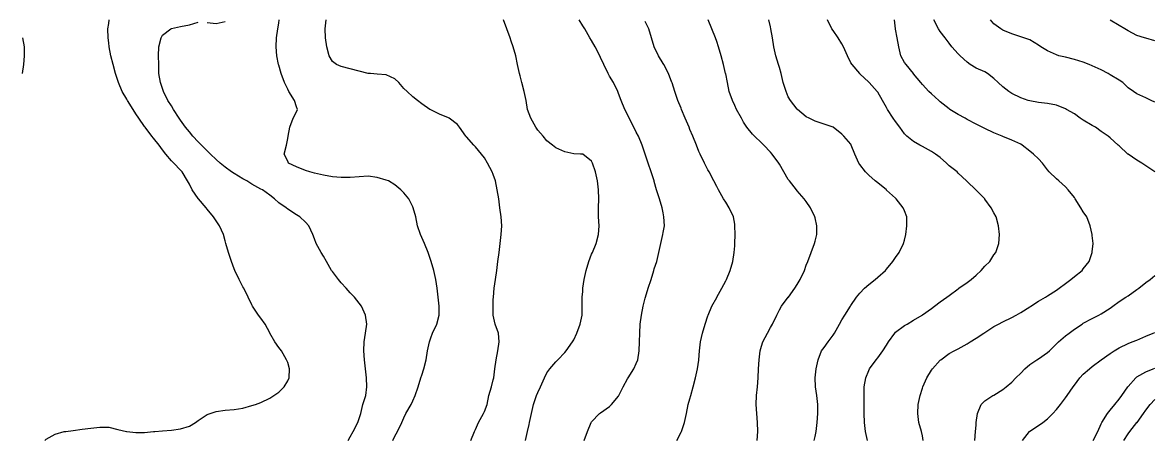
# Model space of a CAD drawing. Extents: x -280806 to 176394, y -263086 to 194114.
# Drawn here: x -102989 to 23831, y -263086 to -216266 of the extents above; entities that cross this region are included whole.
import ezdxf

# ---------------------------------------------------------------- set-up
doc = ezdxf.new("R2010")
doc.units = 0

msp = doc.modelspace()

# ---------------------------------------------------------------- linework, layer by layer
at = {"layer": 'CONTOURS'}
for points in [[(-100509.8726, -263085.8035, 536448), (-100332.479, -262959.403, 536448), (-99329.8394, -262388.9393, 536448), (-98327.1998, -262109.9558, 536448), (-98134.0786, -262083.1639, 536448), (-97324.5602, -261975.1123, 536448), (-96321.9511, -261839.6592, 536448), (-95319.3115, -261701.7982, 536448), (-94316.6719, -261612.949, 536448), (-93314.0628, -261615.174, 536448), (-92311.4232, -261876.2047, 536448), (-91336.7033, -262083.1639, 536448), (-91308.7836, -262088.5284, 536448), (-90306.144, -262197.9211, 536448), (-89303.5349, -262194.233, 536448), (-88300.8953, -262091.9726, 536448), (-88175.6225, -262083.1639, 536448), (-87298.2557, -262021.0762, 536448), (-86295.6161, -261952.9229, 536448), (-85293.007, -261802.0469, 536448), (-84290.3674, -261492.1567, 536448), (-83598.5018, -261080.5243, 536448), (-83287.7278, -260863.4762, 536448), (-82285.0882, -260193.221, 536448), (-81951.3322, -260077.9152, 536448), (-81282.479, -259856.6304, 536448), (-80279.8394, -259703.316, 536448), (-79277.1998, -259621.782, 536448), (-78274.5602, -259469.0772, 536448), (-77271.9511, -259190.2157, 536448), (-76854.9542, -259075.2756, 536448), (-76269.3115, -258859.3553, 536448), (-75266.6719, -258371.1571, 536448), (-74797.7371, -258072.636, 536448), (-74264.0628, -257680.145, 536448), (-73660.254, -257069.9964, 536448), (-73261.4232, -256402.2101, 536448), (-73096.5874, -256067.3873, 536448), (-73040.7175, -255064.7477, 536448), (-73261.4232, -254368.4016, 536448), (-73376.1804, -254062.1081, 536448), (-73967.7972, -253059.499, 536448), (-74264.0628, -252695.4458, 536448), (-74691.4534, -252056.8594, 536448), (-75255.2114, -251054.2198, 536448), (-75266.6719, -251031.6036, 536448), (-75800.1024, -250051.5802, 536448), (-76269.3115, -249406.6234, 536448), (-76544.2106, -249048.971, 536448), (-77190.1123, -248046.3314, 536448), (-77271.9511, -247895.2726, 536448), (-77680.627, -247043.6918, 536448), (-78181.8401, -246041.0522, 536448), (-78274.5602, -245894.6873, 536448), (-78706.7362, -245038.4431, 536448), (-79195.5439, -244035.8035, 536448), (-79277.1998, -243851.9482, 536448), (-79574.6237, -243033.1639, 536448), (-79886.6474, -242030.5243, 536448), (-80195.3794, -241027.9152, 536448), (-80279.8394, -240730.0951, 536448), (-80468.2058, -240025.2756, 536448), (-80917.1458, -239022.636, 536448), (-81282.479, -238495.9721, 536448), (-81594.4114, -238019.9964, 536448), (-82285.0882, -237164.2399, 536448), (-82394.7552, -237017.3873, 536448), (-83261.0578, -236014.7477, 536448), (-83287.7278, -235983.3533, 536448), (-83967.1879, -235012.1081, 536448), (-84290.3674, -234372.3938, 536448), (-84483.5191, -234009.499, 536448), (-85111.3157, -233006.8594, 536448), (-85293.007, -232791.0305, 536448), (-86028.1846, -232004.2198, 536448), (-86295.6161, -231757.0879, 536448), (-86917.5605, -231001.5802, 536448), (-87298.2557, -230522.4955, 536448), (-87684.7726, -229998.971, 536448), (-88300.8953, -229228.3757, 536448), (-88482.3427, -228996.3314, 536448), (-89234.6196, -227993.6918, 536448), (-89303.5349, -227896.2473, 536448), (-89971.4126, -226991.0522, 536448), (-90306.144, -226483.1945, 536448), (-90606.8597, -225988.4431, 536448), (-91217.0388, -224985.8035, 536448), (-91308.7836, -224826.3017, 536448), (-91816.1537, -223983.1639, 536448), (-92249.183, -222980.5243, 536448), (-92311.4232, -222753.6007, 536448), (-92560.3534, -221977.9152, 536448), (-92841.9276, -220975.2756, 536448), (-93090.6139, -219972.636, 536448), (-93270.1106, -218969.9964, 536448), (-93314.0628, -218518.7705, 536448), (-93404.6494, -217967.3873, 536448), (-93437.7202, -216964.7477, 536448), (-93314.0628, -216368.6198, 536448), (-93263.8622, -215962.1081, 536448)], [(-66491.4494, -263085.8035, 533400), (-66243.007, -262692.2762, 533400), (-65903.7036, -262083.1639, 533400), (-65397.6442, -261080.5243, 533400), (-65240.3674, -260649.6286, 533400), (-65069.4355, -260077.9152, 533400), (-64814.5313, -259075.2756, 533400), (-64507.7806, -258072.636, 533400), (-64392.3833, -257069.9964, 533400), (-64419.3886, -256067.3873, 533400), (-64518.9972, -255064.7477, 533400), (-64645.1539, -254062.1081, 533400), (-64724.0057, -253059.499, 533400), (-64679.322, -252056.8594, 533400), (-64539.0226, -251054.2198, 533400), (-64384.2451, -250051.5802, 533400), (-64517.3513, -249048.971, 533400), (-64989.5474, -248046.3314, 533400), (-65240.3674, -247691.6052, 533400), (-65765.7511, -247043.6918, 533400), (-66243.007, -246565.0339, 533400), (-66699.2621, -246041.0522, 533400), (-67245.6161, -245422.9483, 533400), (-67555.7806, -245038.4431, 533400), (-68248.2557, -244165.1911, 533400), (-68337.684, -244035.8035, 533400), (-68917.2917, -243033.1639, 533400), (-69250.8953, -242431.2144, 533400), (-69503.3306, -242030.5243, 533400), (-70049.5627, -241027.9152, 533400), (-70253.5349, -240513.0166, 533400), (-70433.7022, -240025.2756, 533400), (-70879.4112, -239022.636, 533400), (-71256.144, -238637.9174, 533400), (-71913.5976, -238019.9964, 533400), (-72258.7836, -237801.3938, 533400), (-73261.4232, -237154.3644, 533400), (-73442.5049, -237017.3873, 533400), (-74264.0628, -236469.4178, 533400), (-74737.0819, -236014.7477, 533400), (-75266.6719, -235621.83, 533400), (-76087.7117, -235012.1081, 533400), (-76269.3115, -234921.0034, 533400), (-77271.9511, -234377.2706, 533400), (-77855.765, -234009.499, 533400), (-78274.5602, -233771.8464, 533400), (-79277.1998, -233180.9002, 533400), (-79544.5094, -233006.8594, 533400), (-80279.8394, -232462.4561, 533400), (-80816.7446, -232004.2198, 533400), (-81282.479, -231613.2223, 533400), (-81923.5344, -231001.5802, 533400), (-82285.0882, -230649.841, 533400), (-82934.5865, -229998.971, 533400), (-83287.7278, -229611.6007, 533400), (-83892.7253, -228996.3314, 533400), (-84290.3674, -228523.6171, 533400), (-84720.1049, -227993.6918, 533400), (-85293.007, -227181.2779, 533400), (-85422.1202, -226991.0522, 533400), (-86072.1062, -225988.4431, 533400), (-86295.6161, -225609.5158, 533400), (-86683.4131, -224985.8035, 533400), (-87177.6158, -223983.1639, 533400), (-87298.2557, -223662.6058, 533400), (-87536.6093, -222980.5243, 533400), (-87729.9134, -221977.9152, 533400), (-87724.0308, -220975.2756, 533400), (-87751.9505, -219972.636, 533400), (-87724.1832, -218969.9964, 533400), (-87462.7258, -217967.3873, 533400), (-87298.2557, -217670.9083, 533400), (-86352.187, -216964.7477, 533400), (-86295.6161, -216933.719, 533400), (-85293.007, -216696.2189, 533400), (-84290.3674, -216519.2215, 533400), (-83287.7278, -216217.439, 533400)], [(-82285.0882, -216257.3678, 533400), (-81282.479, -216358.5614, 533400), (-80279.8394, -216131.6378, 533400)], [(-61457.2812, -263085.8035, 530352), (-61229.8394, -262626.2261, 530352), (-60945.0038, -262083.1639, 530352), (-60471.619, -261080.5243, 530352), (-60227.1998, -260549.7151, 530352), (-59995.308, -260077.9152, 530352), (-59421.8268, -259075.2756, 530352), (-59224.5602, -258637.0037, 530352), (-58960.7863, -258072.636, 530352), (-58622.0316, -257069.9964, 530352), (-58316.6525, -256067.3873, 530352), (-58221.9511, -255767.4031, 530352), (-57998.2584, -255064.7477, 530352), (-57718.9702, -254062.1081, 530352), (-57580.3776, -253059.499, 530352), (-57364.061, -252056.8594, 530352), (-57219.3115, -251607.1879, 530352), (-57007.8108, -251054.2198, 530352), (-56522.4168, -250051.5802, 530352), (-56287.1417, -249048.971, 530352), (-56273.2123, -248046.3314, 530352), (-56364.5914, -247043.6918, 530352), (-56504.525, -246041.0522, 530352), (-56654.7914, -245038.4431, 530352), (-56883.6353, -244035.8035, 530352), (-57179.7485, -243033.1639, 530352), (-57219.3115, -242914.932, 530352), (-57520.6673, -242030.5243, 530352), (-57914.2555, -241027.9152, 530352), (-58221.9511, -240358.361, 530352), (-58369.5353, -240025.2756, 530352), (-58695.0922, -239022.636, 530352), (-58896.8698, -238019.9964, 530352), (-59173.9025, -237017.3873, 530352), (-59224.5602, -236897.2656, 530352), (-59691.2395, -236014.7477, 530352), (-60227.1998, -235358.3304, 530352), (-60572.7211, -235012.1081, 530352), (-61229.8394, -234436.4628, 530352), (-61940.7854, -234009.499, 530352), (-62232.479, -233912.4811, 530352), (-63235.0882, -233631.8213, 530352), (-64237.7278, -233458.2072, 530352), (-65240.3674, -233566.1978, 530352), (-66243.007, -233629.1695, 530352), (-67245.6161, -233638.283, 530352), (-68248.2557, -233557.2977, 530352), (-69250.8953, -233366.2186, 530352), (-70253.5349, -233126.981, 530352), (-70773.1274, -233006.8594, 530352), (-71256.144, -232822.1201, 530352), (-72258.7836, -232426.1239, 530352), (-73160.2906, -232004.2198, 530352), (-73261.4232, -231795.3403, 530352), (-73651.6282, -231001.5802, 530352), (-73383.0994, -229998.971, 530352), (-73261.4232, -229262.7876, 530352), (-73223.1098, -228996.3314, 530352), (-73034.1338, -227993.6918, 530352), (-72648.6838, -226991.0522, 530352), (-72258.7836, -226254.3811, 530352), (-72142.3195, -225988.4431, 530352), (-72258.7836, -225710.6789, 530352), (-72496.3752, -224985.8035, 530352), (-73122.4954, -223983.1639, 530352), (-73261.4232, -223736.2454, 530352), (-73631.9381, -222980.5243, 530352), (-74009.3719, -221977.9152, 530352), (-74264.0628, -221034.5592, 530352), (-74281.284, -220975.2756, 530352), (-74481.7205, -219972.636, 530352), (-74546.8258, -218969.9964, 530352), (-74497.0519, -217967.3873, 530352), (-74367.2071, -216964.7477, 530352), (-74264.0628, -216325.0334, 530352), (-74210.5399, -215962.1081, 530352)], [(-52727.3825, -263085.8035, 527304), (-52307.3376, -262083.1639, 527304), (-52206.144, -261873.553, 527304), (-51841.6946, -261080.5243, 527304), (-51308.1118, -260077.9152, 527304), (-51203.5349, -259857.5448, 527304), (-50880.4469, -259075.2756, 527304), (-50698.4813, -258072.636, 527304), (-50417.6081, -257069.9964, 527304), (-50200.8953, -256284.222, 527304), (-50148.7745, -256067.3873, 527304), (-50011.0658, -255064.7477, 527304), (-49874.7288, -254062.1081, 527304), (-49688.557, -253059.499, 527304), (-49541.6434, -252056.8594, 527304), (-49616.807, -251054.2198, 527304), (-49976.4101, -250051.5802, 527304), (-50200.8953, -249053.9698, 527304), (-50201.3525, -249048.971, 527304), (-50213.5445, -248046.3314, 527304), (-50200.8953, -247300.242, 527304), (-50195.1955, -247043.6918, 527304), (-50093.7581, -246041.0522, 527304), (-49942.9126, -245038.4431, 527304), (-49790.9393, -244035.8035, 527304), (-49676.7002, -243033.1639, 527304), (-49549.6291, -242030.5243, 527304), (-49422.1618, -241027.9152, 527304), (-49318.2859, -240025.2756, 527304), (-49248.6086, -239022.636, 527304), (-49324.2295, -238019.9964, 527304), (-49450.6606, -237017.3873, 527304), (-49595.6539, -236014.7477, 527304), (-49760.4593, -235012.1081, 527304), (-49969.4302, -234009.499, 527304), (-50200.8953, -233272.584, 527304), (-50309.6479, -233006.8594, 527304), (-50843.0174, -232004.2198, 527304), (-51203.5349, -231421.3202, 527304), (-51511.9925, -231001.5802, 527304), (-52206.144, -230185.6306, 527304), (-52392.4073, -229998.971, 527304), (-53208.7836, -229074.8479, 527304), (-53291.4758, -228996.3314, 527304), (-54006.5062, -227993.6918, 527304), (-54211.4232, -227688.3432, 527304), (-55151.8836, -226991.0522, 527304), (-55214.0628, -226950.5138, 527304), (-56216.6719, -226516.9358, 527304), (-57219.3115, -226055.0724, 527304), (-57326.1744, -225988.4431, 527304), (-58221.9511, -225383.598, 527304), (-58692.1051, -224985.8035, 527304), (-59224.5602, -224571.5803, 527304), (-59878.021, -223983.1639, 527304), (-60227.1998, -223644.8054, 527304), (-60792.3905, -222980.5243, 527304), (-61229.8394, -222575.689, 527304), (-62232.479, -222135.4054, 527304), (-63235.0882, -222029.9141, 527304), (-63956.0926, -221977.9152, 527304), (-64237.7278, -221963.4067, 527304), (-65240.3674, -221714.4766, 527304), (-66243.007, -221436.7733, 527304), (-67245.6161, -221176.4131, 527304), (-67802.1809, -220975.2756, 527304), (-68248.2557, -220605.6446, 527304), (-68619.9593, -219972.636, 527304), (-68883.4894, -218969.9964, 527304), (-69005.4398, -217967.3873, 527304), (-69039.2422, -216964.7477, 527304), (-68953.38, -215962.1081, 527304)], [(-46572.0074, -263085.8035, 524256), (-46360.4153, -262083.1639, 524256), (-46190.3674, -261298.3039, 524256), (-46137.6674, -261080.5243, 524256), (-45901.2341, -260077.9152, 524256), (-45677.6023, -259075.2756, 524256), (-45337.9027, -258072.636, 524256), (-45187.7278, -257718.2755, 524256), (-44911.7009, -257069.9964, 524256), (-44465.7175, -256067.3873, 524256), (-44185.0882, -255497.777, 524256), (-43876.5696, -255064.7477, 524256), (-43182.479, -254279.2781, 524256), (-42949.0327, -254062.1081, 524256), (-42179.8394, -253234.7285, 524256), (-42015.7961, -253059.499, 524256), (-41309.6964, -252056.8594, 524256), (-41177.1998, -251801.376, 524256), (-40831.0385, -251054.2198, 524256), (-40461.0113, -250051.5802, 524256), (-40245.9749, -249048.971, 524256), (-40230.2167, -248046.3314, 524256), (-40219.945, -247043.6918, 524256), (-40174.5602, -246384.5314, 524256), (-40153.1023, -246041.0522, 524256), (-40009.7244, -245038.4431, 524256), (-39795.8462, -244035.8035, 524256), (-39483.03, -243033.1639, 524256), (-39171.9511, -242229.6502, 524256), (-39074.6285, -242030.5243, 524256), (-38660.7406, -241027.9152, 524256), (-38398.3382, -240025.2756, 524256), (-38334.1169, -239022.636, 524256), (-38414.4012, -238019.9964, 524256), (-38403.3979, -237017.3873, 524256), (-38375.4478, -236014.7477, 524256), (-38394.7416, -235012.1081, 524256), (-38513.2478, -234009.499, 524256), (-38729.2901, -233006.8594, 524256), (-39078.6214, -232004.2198, 524256), (-39171.9511, -231794.8526, 524256), (-40174.5602, -231010.8461, 524256), (-40418.2478, -231001.5802, 524256), (-41177.1998, -230975.5807, 524256), (-42179.8394, -230757.7706, 524256), (-43182.479, -230283.5018, 524256), (-43565.1554, -229998.971, 524256), (-44185.0882, -229514.8572, 524256), (-44607.7238, -228996.3314, 524256), (-45187.7278, -228330.8311, 524256), (-45414.3161, -227993.6918, 524256), (-45982.2194, -226991.0522, 524256), (-46190.3674, -226503.3722, 524256), (-46346.2726, -225988.4431, 524256), (-46530.7985, -224985.8035, 524256), (-46740.2875, -223983.1639, 524256), (-46981.3843, -222980.5243, 524256), (-47193.007, -222242.9388, 524256), (-47255.3081, -221977.9152, 524256), (-47486.4684, -220975.2756, 524256), (-47684.0398, -219972.636, 524256), (-47973.4474, -218969.9964, 524256), (-48195.6161, -218329.4592, 524256), (-48322.0471, -217967.3873, 524256), (-48679.8214, -216964.7477, 524256), (-49045.3375, -215962.1081, 524256)], [(-40014.144, -263085.8035, 521208), (-39632.1686, -262083.1639, 521208), (-39221.603, -261080.5243, 521208), (-39171.9511, -261002.5565, 521208), (-38300.7108, -260077.9152, 521208), (-38169.3115, -259982.4518, 521208), (-37166.6719, -259272.1154, 521208), (-36942.461, -259075.2756, 521208), (-36164.0628, -258133.3522, 521208), (-36124.8046, -258072.636, 521208), (-35634.4423, -257069.9964, 521208), (-35161.4232, -256192.4162, 521208), (-35080.133, -256067.3873, 521208), (-34440.3578, -255064.7477, 521208), (-34158.7836, -254474.5025, 521208), (-33995.2584, -254062.1081, 521208), (-33835.5127, -253059.499, 521208), (-33789.9756, -252056.8594, 521208), (-33780.222, -251054.2198, 521208), (-33730.2043, -250051.5802, 521208), (-33578.353, -249048.971, 521208), (-33391.9982, -248046.3314, 521208), (-33156.144, -247156.1935, 521208), (-33124.6886, -247043.6918, 521208), (-32814.1889, -246041.0522, 521208), (-32505.335, -245038.4431, 521208), (-32205.869, -244035.8035, 521208), (-32153.5349, -243871.5468, 521208), (-31875.8011, -243033.1639, 521208), (-31617.6965, -242030.5243, 521208), (-31398.0881, -241027.9152, 521208), (-31191.1289, -240025.2756, 521208), (-31150.8953, -239801.5829, 521208), (-31016.6614, -239022.636, 521208), (-31064.1797, -238019.9964, 521208), (-31150.8953, -237583.1266, 521208), (-31261.5377, -237017.3873, 521208), (-31554.9686, -236014.7477, 521208), (-31883.4821, -235012.1081, 521208), (-32153.5349, -234081.005, 521208), (-32173.6212, -234009.499, 521208), (-32508.4745, -233006.8594, 521208), (-32830.2823, -232004.2198, 521208), (-33154.3152, -231001.5802, 521208), (-33156.144, -230996.7948, 521208), (-33496.2398, -229998.971, 521208), (-33911.5603, -228996.3314, 521208), (-34158.7836, -228527.549, 521208), (-34453.769, -227993.6918, 521208), (-34965.6806, -226991.0522, 521208), (-35161.4232, -226578.3835, 521208), (-35450.3431, -225988.4431, 521208), (-35877.0936, -224985.8035, 521208), (-36164.0628, -224192.8054, 521208), (-36234.9593, -223983.1639, 521208), (-36730.4422, -222980.5243, 521208), (-37166.6719, -222253.8202, 521208), (-37319.8339, -221977.9152, 521208), (-37818.7001, -220975.2756, 521208), (-38169.3115, -220182.1555, 521208), (-38252.0647, -219972.636, 521208), (-38773.669, -218969.9964, 521208), (-39171.9511, -218281.6056, 521208), (-39356.9342, -217967.3873, 521208), (-39945.2592, -216964.7477, 521208), (-40174.5602, -216613.3438, 521208), (-40581.5597, -215962.1081, 521208)], [(-29603.4866, -263085.8035, 518160), (-29145.6161, -262157.9314, 518160), (-29098.8902, -262083.1639, 518160), (-28739.653, -261080.5243, 518160), (-28531.4136, -260077.9152, 518160), (-28337.317, -259075.2756, 518160), (-28143.007, -258421.8149, 518160), (-28050.683, -258072.636, 518160), (-27782.0018, -257069.9964, 518160), (-27517.3135, -256067.3873, 518160), (-27288.5306, -255064.7477, 518160), (-27140.3674, -254096.7029, 518160), (-27135.6734, -254062.1081, 518160), (-27092.5747, -253059.499, 518160), (-26956.0548, -252056.8594, 518160), (-26722.2732, -251054.2198, 518160), (-26445.149, -250051.5802, 518160), (-26137.7278, -249109.4129, 518160), (-26117.3062, -249048.971, 518160), (-25673.6088, -248046.3314, 518160), (-25135.0882, -247067.7406, 518160), (-25122.1646, -247043.6918, 518160), (-24582.8515, -246041.0522, 518160), (-24132.479, -245197.4268, 518160), (-24043.5994, -245038.4431, 518160), (-23647.085, -244035.8035, 518160), (-23346.217, -243033.1639, 518160), (-23183.2099, -242030.5243, 518160), (-23129.8394, -241276.5101, 518160), (-23109.4788, -241027.9152, 518160), (-23084.4547, -240025.2756, 518160), (-23098.9632, -239022.636, 518160), (-23129.8394, -238857.7087, 518160), (-23272.9126, -238019.9964, 518160), (-23751.1742, -237017.3873, 518160), (-24132.479, -236404.8612, 518160), (-24363.9137, -236014.7477, 518160), (-24931.5427, -235012.1081, 518160), (-25135.0882, -234616.9349, 518160), (-25462.931, -234009.499, 518160), (-26003.25, -233006.8594, 518160), (-26137.7278, -232755.4603, 518160), (-26531.0112, -232004.2198, 518160), (-27010.2787, -231001.5802, 518160), (-27140.3674, -230707.631, 518160), (-27412.5538, -229998.971, 518160), (-27822.6622, -228996.3314, 518160), (-28143.007, -228230.6434, 518160), (-28234.9042, -227993.6918, 518160), (-28667.4763, -226991.0522, 518160), (-29099.8656, -225988.4431, 518160), (-29145.6161, -225869.0834, 518160), (-29497.843, -224985.8035, 518160), (-29845.4674, -223983.1639, 518160), (-30148.2557, -223020.0874, 518160), (-30161.0268, -222980.5243, 518160), (-30557.3582, -221977.9152, 518160), (-31076.9203, -220975.2756, 518160), (-31150.8953, -220850.9782, 518160), (-31660.0027, -219972.636, 518160), (-32153.5349, -218980.4815, 518160), (-32158.3812, -218969.9964, 518160), (-32451.1721, -217967.3873, 518160), (-32768.3165, -216964.7477, 518160), (-33156.144, -216136.3622, 518160)], [(-20624.2615, -263085.8035, 515112), (-20539.5576, -262083.1639, 515112), (-20572.476, -261080.5243, 515112), (-20651.1754, -260077.9152, 515112), (-20707.5024, -259075.2756, 515112), (-20670.5911, -258072.636, 515112), (-20579.4559, -257069.9964, 515112), (-20510.6016, -256067.3873, 515112), (-20450.1598, -255064.7477, 515112), (-20380.6958, -254062.1081, 515112), (-20276.3628, -253059.499, 515112), (-20121.9511, -252527.1048, 515112), (-19959.8585, -252056.8594, 515112), (-19438.559, -251054.2198, 515112), (-19119.3115, -250441.1146, 515112), (-18904.6104, -250051.5802, 515112), (-18415.254, -249048.971, 515112), (-18116.6719, -248442.0838, 515112), (-17882.677, -248046.3314, 515112), (-17114.0628, -247050.6718, 515112), (-17108.4545, -247043.6918, 515112), (-16372.4234, -246041.0522, 515112), (-16111.4232, -245621.6779, 515112), (-15785.3177, -245038.4431, 515112), (-15310.3783, -244035.8035, 515112), (-15108.7836, -243464.4254, 515112), (-14927.4581, -243033.1639, 515112), (-14532.6811, -242030.5243, 515112), (-14164.3303, -241027.9152, 515112), (-14106.144, -240776.5466, 515112), (-13923.9346, -240025.2756, 515112), (-13932.6214, -239022.636, 515112), (-14106.144, -238159.5948, 515112), (-14135.1, -238019.9964, 515112), (-14643.2626, -237017.3873, 515112), (-15108.7836, -236310.4646, 515112), (-15345.1865, -236014.7477, 515112), (-16111.4232, -235116.0754, 515112), (-16201.583, -235012.1081, 515112), (-16988.028, -234009.499, 515112), (-17114.0628, -233838.811, 515112), (-17618.8726, -233006.8594, 515112), (-18116.6719, -232119.9523, 515112), (-18179.095, -232004.2198, 515112), (-18917.5034, -231001.5802, 515112), (-19119.3115, -230777.9179, 515112), (-19860.829, -229998.971, 515112), (-20121.9511, -229738.8852, 515112), (-20917.2658, -228996.3314, 515112), (-21124.5602, -228750.6017, 515112), (-21761.7751, -227993.6918, 515112), (-22127.1998, -227403.8429, 515112), (-22370.9789, -226991.0522, 515112), (-22922.545, -225988.4431, 515112), (-23129.8394, -225572.2692, 515112), (-23389.2852, -224985.8035, 515112), (-23735.3246, -223983.1639, 515112), (-23941.6742, -222980.5243, 515112), (-24132.479, -222020.4958, 515112), (-24141.5621, -221977.9152, 515112), (-24366.0168, -220975.2756, 515112), (-24631.7719, -219972.636, 515112), (-24936.511, -218969.9964, 515112), (-25135.0882, -218376.947, 515112), (-25271.3338, -217967.3873, 515112), (-25676.8397, -216964.7477, 515112), (-26113.801, -215962.1081, 515112)], [(-14213.9518, -263085.8035, 512064), (-14106.144, -262645.0018, 512064), (-13993.5814, -262083.1639, 512064), (-13862.3954, -261080.5243, 512064), (-13793.9678, -260077.9152, 512064), (-13810.7623, -259075.2756, 512064), (-13930.0001, -258072.636, 512064), (-14071.5492, -257069.9964, 512064), (-14088.5875, -256067.3873, 512064), (-13992.6365, -255064.7477, 512064), (-13766.1091, -254062.1081, 512064), (-13381.6649, -253059.499, 512064), (-13103.5349, -252695.3849, 512064), (-12647.0969, -252056.8594, 512064), (-12100.8953, -251284.2828, 512064), (-11950.0498, -251054.2198, 512064), (-11360.2618, -250051.5802, 512064), (-11098.2557, -249587.5222, 512064), (-10784.7689, -249048.971, 512064), (-10155.0521, -248046.3314, 512064), (-10095.6161, -247958.9148, 512064), (-9456.359, -247043.6918, 512064), (-9093.007, -246580.8226, 512064), (-8551.2554, -246041.0522, 512064), (-8090.3674, -245629.4503, 512064), (-7358.8474, -245038.4431, 512064), (-7087.7278, -244803.7471, 512064), (-6211.1534, -244035.8035, 512064), (-6085.0882, -243895.4431, 512064), (-5398.2518, -243033.1639, 512064), (-5082.479, -242597.9705, 512064), (-4671.822, -242030.5243, 512064), (-4176.2782, -241027.9152, 512064), (-4079.8394, -240652.8588, 512064), (-3914.8817, -240025.2756, 512064), (-3837.5234, -239022.636, 512064), (-3828.0137, -238019.9964, 512064), (-4079.8394, -237342.8832, 512064), (-4228.7647, -237017.3873, 512064), (-5017.3128, -236014.7477, 512064), (-5082.479, -235943.9122, 512064), (-6085.0882, -235032.7735, 512064), (-6109.3198, -235012.1081, 512064), (-7087.7278, -234232.765, 512064), (-7358.4206, -234009.499, 512064), (-8090.3674, -233380.0565, 512064), (-8460.486, -233006.8594, 512064), (-9093.007, -232158.601, 512064), (-9193.8653, -232004.2198, 512064), (-9637.3188, -231001.5802, 512064), (-10054.0109, -229998.971, 512064), (-10095.6161, -229906.2204, 512064), (-10874.8068, -228996.3314, 512064), (-11098.2557, -228762.6413, 512064), (-12089.5262, -227993.6918, 512064), (-12100.8953, -227988.0226, 512064), (-13103.5349, -227629.0291, 512064), (-14106.144, -227309.233, 512064), (-14766.1274, -226991.0522, 512064), (-15108.7836, -226839.5057, 512064), (-16089.2947, -225988.4431, 512064), (-16111.4232, -225969.4236, 512064), (-16874.7338, -224985.8035, 512064), (-17114.0628, -224568.0142, 512064), (-17367.0468, -223983.1639, 512064), (-17681.3566, -222980.5243, 512064), (-17932.908, -221977.9152, 512064), (-18116.6719, -221300.9239, 512064), (-18206.3136, -220975.2756, 512064), (-18502.945, -219972.636, 512064), (-18737.0618, -218969.9964, 512064), (-18878.7938, -217967.3873, 512064), (-19064.9962, -216964.7477, 512064), (-19119.3115, -216746.2975, 512064), (-19314.6274, -215962.1081, 512064)], [(-8238.4697, -263085.8035, 509016), (-8461.9186, -262083.1639, 509016), (-8579.9981, -261080.5243, 509016), (-8621.0851, -260077.9152, 509016), (-8624.5598, -259075.2756, 509016), (-8615.3244, -258072.636, 509016), (-8600.5416, -257069.9964, 509016), (-8433.4198, -256067.3873, 509016), (-8090.3674, -255244.153, 509016), (-8000.1466, -255064.7477, 509016), (-7256.9527, -254062.1081, 509016), (-7087.7278, -253846.0658, 509016), (-6508.7602, -253059.499, 509016), (-6085.0882, -252417.4682, 509016), (-5877.7937, -252056.8594, 509016), (-5162.489, -251054.2198, 509016), (-5082.479, -250965.8582, 509016), (-4079.8394, -250220.165, 509016), (-3784.0006, -250051.5802, 509016), (-3077.1998, -249629.6455, 509016), (-2099.1271, -249048.971, 509016), (-2074.5602, -249032.7557, 509016), (-1071.9511, -248318.1216, 509016), (-723.0466, -248046.3314, 509016), (-69.3115, -247577.1528, 509016), (674.4919, -247043.6918, 509016), (933.3281, -246850.9058, 509016), (1935.9372, -246102.1037, 509016), (2026.0056, -246041.0522, 509016), (2938.5768, -245376.4358, 509016), (3398.8858, -245038.4431, 509016), (3941.2164, -244566.0031, 509016), (4498.147, -244035.8035, 509016), (4943.856, -243570.0082, 509016), (5485.6685, -243033.1639, 509016), (5946.4651, -242303.6251, 509016), (6146.7187, -242030.5243, 509016), (6482.9131, -241027.9152, 509016), (6570.726, -240025.2756, 509016), (6462.0648, -239022.636, 509016), (6207.8006, -238019.9964, 509016), (5946.4651, -237584.742, 509016), (5642.5795, -237017.3873, 509016), (4943.856, -236047.8185, 509016), (4911.4862, -236014.7477, 509016), (3941.2164, -235048.867, 509016), (3904.0613, -235012.1081, 509016), (2938.5768, -234068.1425, 509016), (2879.0189, -234009.499, 509016), (1935.9372, -233133.7476, 509016), (1811.2435, -233006.8594, 509016), (933.3281, -232301.9179, 509016), (631.6675, -232004.2198, 509016), (-69.3115, -231392.5471, 509016), (-592.135, -231001.5802, 509016), (-1071.9511, -230696.6582, 509016), (-2074.5602, -230162.0695, 509016), (-2364.7603, -229998.971, 509016), (-3077.1998, -229606.7239, 509016), (-3809.0551, -228996.3314, 509016), (-4079.8394, -228722.682, 509016), (-4610.6791, -227993.6918, 509016), (-5082.479, -227338.8595, 509016), (-5337.3528, -226991.0522, 509016), (-5977.0366, -225988.4431, 509016), (-6085.0882, -225764.9333, 509016), (-6542.1967, -224985.8035, 509016), (-7087.7278, -224046.7757, 509016), (-7132.3505, -223983.1639, 509016), (-8047.7563, -222980.5243, 509016), (-8090.3674, -222935.6882, 509016), (-9093.007, -221997.971, 509016), (-9110.6854, -221977.9152, 509016), (-9946.2946, -220975.2756, 509016), (-10095.6161, -220756.8254, 509016), (-10463.7535, -219972.636, 509016), (-10918.7894, -218969.9964, 509016), (-11098.2557, -218655.5952, 509016), (-11535.3694, -217967.3873, 509016), (-12100.8953, -217159.271, 509016), (-12225.1622, -216964.7477, 509016), (-12719.7612, -215962.1081, 509016)], [(-1979.4017, -263085.8035, 505968), (-2074.5602, -262583.2798, 505968), (-2179.32, -262083.1639, 505968), (-2458.3034, -261080.5243, 505968), (-2593.8785, -260077.9152, 505968), (-2542.8245, -259075.2756, 505968), (-2324.039, -258072.636, 505968), (-2074.5602, -257244.8602, 505968), (-2020.7935, -257069.9964, 505968), (-1580.6014, -256067.3873, 505968), (-1071.9511, -255224.6153, 505968), (-958.9008, -255064.7477, 505968), (-69.3115, -254114.4727, 505968), (-8.8087, -254062.1081, 505968), (933.3281, -253357.8677, 505968), (1485.9305, -253059.499, 505968), (1935.9372, -252818.4326, 505968), (2938.5768, -252265.7693, 505968), (3269.7115, -252056.8594, 505968), (3941.2164, -251647.6958, 505968), (4828.8245, -251054.2198, 505968), (4943.856, -250977.4711, 505968), (5946.4651, -250310.2639, 505968), (6441.9785, -250051.5802, 505968), (6949.1047, -249817.6462, 505968), (7951.7443, -249319.0238, 505968), (8431.0728, -249048.971, 505968), (8954.3839, -248761.9409, 505968), (9956.993, -248110.6138, 505968), (10077.8767, -248046.3314, 505968), (10959.6326, -247500.4956, 505968), (11723.4919, -247043.6918, 505968), (11962.2722, -246898.8814, 505968), (12964.9118, -246264.3487, 505968), (13275.7469, -246041.0522, 505968), (13967.521, -245521.7035, 505968), (14578.3706, -245038.4431, 505968), (14970.1606, -244703.3155, 505968), (15834.1771, -244035.8035, 505968), (15972.8002, -243877.6428, 505968), (16618.3666, -243033.1639, 505968), (16968.7646, -242030.5243, 505968), (16975.4398, -241970.875, 505968), (17083.6742, -241027.9152, 505968), (16975.4398, -240113.881, 505968), (16965.107, -240025.2756, 505968), (16728.186, -239022.636, 505968), (16350.7826, -238019.9964, 505968), (15972.8002, -237465.9005, 505968), (15696.0418, -237017.3873, 505968), (15072.5429, -236014.7477, 505968), (14970.1606, -235879.1726, 505968), (14291.5538, -235012.1081, 505968), (13967.521, -234676.7366, 505968), (13242.8894, -234009.499, 505968), (12964.9118, -233779.314, 505968), (12157.1309, -233006.8594, 505968), (11962.2722, -232769.4202, 505968), (11376.4771, -232004.2198, 505968), (10959.6326, -231531.8102, 505968), (10372.4659, -231001.5802, 505968), (9956.993, -230659.8994, 505968), (9129.461, -229998.971, 505968), (8954.3839, -229882.3546, 505968), (7951.7443, -229424.5754, 505968), (6949.1047, -229029.3413, 505968), (6873.7582, -228996.3314, 505968), (5946.4651, -228616.1239, 505968), (4943.856, -228134.9362, 505968), (4617.0494, -227993.6918, 505968), (3941.2164, -227635.2775, 505968), (2938.5768, -227111.052, 505968), (2729.6059, -226991.0522, 505968), (1935.9372, -226577.5301, 505968), (1009.1623, -225988.4431, 505968), (933.3281, -225938.2121, 505968), (-69.3115, -225130.7664, 505968), (-242.5294, -224985.8035, 505968), (-1071.9511, -224239.4702, 505968), (-1335.725, -223983.1639, 505968), (-2074.5602, -223202.3273, 505968), (-2233.9097, -222980.5243, 505968), (-3077.1998, -221988.2174, 505968), (-3084.7894, -221977.9152, 505968), (-3906.8959, -220975.2756, 505968), (-4079.8394, -220722.6574, 505968), (-4489.1249, -219972.636, 505968), (-4706.874, -218969.9964, 505968), (-4892.4667, -217967.3873, 505968), (-5082.479, -216992.4845, 505968), (-5090.4038, -216964.7477, 505968), (-5190.4392, -215962.1081, 505968)], [(23984.8034, -233006.8594, 502920), (22991.2164, -232310.0561, 502920), (22516.9781, -232004.2198, 502920), (21988.5768, -231669.0922, 502920), (20985.9372, -231018.8623, 502920), (20963.2906, -231001.5802, 502920), (19983.3281, -230080.2002, 502920), (19896.8563, -229998.971, 502920), (18980.6885, -229172.9326, 502920), (18771.6871, -228996.3314, 502920), (17978.0489, -228455.0981, 502920), (17327.4228, -227993.6918, 502920), (16975.4398, -227793.0725, 502920), (15972.8002, -227207.064, 502920), (15635.6914, -226991.0522, 502920), (14970.1606, -226489.8391, 502920), (14093.19, -225988.4431, 502920), (13967.521, -225919.5583, 502920), (12964.9118, -225525.5129, 502920), (11962.2722, -225322.7599, 502920), (10959.6326, -225201.6324, 502920), (9956.993, -225039.3569, 502920), (9787.4633, -224985.8035, 502920), (8954.3839, -224695.512, 502920), (7951.7443, -224209.8132, 502920), (7612.2886, -223983.1639, 502920), (6949.1047, -223460.6453, 502920), (6415.4609, -222980.5243, 502920), (5946.4651, -222528.0487, 502920), (5240.0302, -221977.9152, 502920), (4943.856, -221782.1422, 502920), (3941.2164, -221388.0967, 502920), (3299.521, -220975.2756, 502920), (2938.5768, -220702.7844, 502920), (2145.2129, -219972.636, 502920), (1935.9372, -219749.8577, 502920), (1243.1573, -218969.9964, 502920), (933.3281, -218579.1818, 502920), (461.1624, -217967.3873, 502920), (-69.3115, -217252.3874, 502920), (-274.1371, -216964.7477, 502920), (-782.2387, -215962.1081, 502920)], [(23993.856, -225173.3165, 499872), (23584.7839, -224985.8035, 499872), (22991.2164, -224712.8246, 499872), (21988.5768, -224234.7763, 499872), (21616.4465, -223983.1639, 499872), (20985.9372, -223561.2598, 499872), (20402.3671, -222980.5243, 499872), (19983.3281, -222715.775, 499872), (18980.6885, -222109.0706, 499872), (18757.2396, -221977.9152, 499872), (17978.0489, -221538.1193, 499872), (16975.4398, -221100.5179, 499872), (16628.3335, -220975.2756, 499872), (15972.8002, -220694.6462, 499872), (14970.1606, -220382.8358, 499872), (13967.521, -220150.121, 499872), (13231.6728, -219972.636, 499872), (12964.9118, -219893.5099, 499872), (11962.2722, -219445.1796, 499872), (11211.4279, -218969.9964, 499872), (10959.6326, -218798.8817, 499872), (9956.993, -218208.3012, 499872), (9293.5044, -217967.3873, 499872), (8954.3839, -217863.5419, 499872), (7951.7443, -217538.4727, 499872), (6949.1047, -217115.7151, 499872), (6716.3899, -216964.7477, 499872), (5946.4651, -216382.8845, 499872), (5575.8588, -215962.1081, 499872)], [(23993.856, -218295.413, 496824), (22991.2164, -218021.6112, 496824), (22837.7191, -217967.3873, 496824), (21988.5768, -217692.9758, 496824), (20985.9372, -217199.4742, 496824), (20613.2278, -216964.7477, 496824), (19983.3281, -216586.3994, 496824), (18980.6885, -215983.8403, 496824)], [(-103004.4778, -217967.3873, 536448), (-102825.3773, -218969.9964, 536448), (-102800.3837, -219972.636, 536448), (-102880.0889, -220975.2756, 536448), (-103052.7581, -221977.9152, 536448)], [(3803.5382, -263085.8035, 502920), (3896.045, -262083.1639, 502920), (3941.2164, -261388.3114, 502920), (3964.3812, -261080.5243, 502920), (4091.6657, -260077.9152, 502920), (4519.3001, -259075.2756, 502920), (4943.856, -258644.7151, 502920), (5833.9025, -258072.636, 502920), (5946.4651, -258014.2668, 502920), (6949.1047, -257378.5454, 502920), (7334.9206, -257069.9964, 502920), (7951.7443, -256554.4577, 502920), (8415.9242, -256067.3873, 502920), (8954.3839, -255549.5626, 502920), (9401.2512, -255064.7477, 502920), (9956.993, -254582.1578, 502920), (10754.6242, -254062.1081, 502920), (10959.6326, -253945.644, 502920), (11962.2722, -253254.2662, 502920), (12179.2594, -253059.499, 502920), (12964.9118, -252283.3867, 502920), (13179.7044, -252056.8594, 502920), (13967.521, -251374.5646, 502920), (14379.5801, -251054.2198, 502920), (14970.1606, -250619.8493, 502920), (15830.3671, -250051.5802, 502920), (15972.8002, -249955.0805, 502920), (16975.4398, -249443.8394, 502920), (17716.9572, -249048.971, 502920), (17978.0489, -248898.095, 502920), (18980.6885, -248266.7628, 502920), (19297.711, -248046.3314, 502920), (19983.3281, -247527.9276, 502920), (20757.5201, -247043.6918, 502920), (20985.9372, -246882.2393, 502920), (21988.5768, -246194.2142, 502920), (22185.6605, -246041.0522, 502920), (22991.2164, -245408.5618, 502920), (23476.0008, -245038.4431, 502920), (23993.856, -244604.4689, 502920)], [(9133.8502, -263085.8035, 499872), (9934.5902, -262083.1639, 499872), (9956.993, -262063.1081, 499872), (10959.6326, -261421.3822, 499872), (11450.0863, -261080.5243, 499872), (11962.2722, -260667.7946, 499872), (12571.3846, -260077.9152, 499872), (12964.9118, -259621.9344, 499872), (13407.0547, -259075.2756, 499872), (13967.521, -258325.7419, 499872), (14154.4243, -258072.636, 499872), (14828.3066, -257069.9964, 499872), (14970.1606, -256880.4413, 499872), (15599.2678, -256067.3873, 499872), (15972.8002, -255663.5273, 499872), (16655.5217, -255064.7477, 499872), (16975.4398, -254804.7228, 499872), (17957.0786, -254062.1081, 499872), (17978.0489, -254048.0568, 499872), (18980.6885, -253363.5674, 499872), (19423.1666, -253059.499, 499872), (19983.3281, -252725.0419, 499872), (20985.9372, -252224.7432, 499872), (21457.7676, -252056.8594, 499872), (21988.5768, -251837.891, 499872), (22991.2164, -251401.6613, 499872), (23820.7906, -251054.2198, 499872), (23993.856, -250983.4757, 499872)], [(17094.9214, -263085.8035, 496824), (17608.6313, -262083.1639, 496824), (17978.0489, -261216.9833, 496824), (18035.2294, -261080.5243, 496824), (18694.3594, -260077.9152, 496824), (18980.6885, -259707.827, 496824), (19506.8647, -259075.2756, 496824), (19983.3281, -258481.9519, 496824), (20295.9614, -258072.636, 496824), (20964.205, -257069.9964, 496824), (20985.9372, -257041.4366, 496824), (21873.2405, -256067.3873, 496824), (21988.5768, -255977.5018, 496824), (22991.2164, -255421.699, 496824), (23816.5234, -255064.7477, 496824), (23993.856, -254991.9919, 496824)], [(20498.3182, -263085.8035, 493776), (20985.9372, -262337.7634, 493776), (21171.6518, -262083.1639, 493776), (21988.5768, -261092.8382, 493776), (21997.7513, -261080.5243, 493776), (22720.9198, -260077.9152, 493776), (22991.2164, -259693.3186, 493776), (23482.4626, -259075.2756, 493776), (23993.856, -258504.5376, 493776)]]:
    msp.add_polyline3d(points, dxfattribs=at)

doc.saveas('drawing.dxf')
